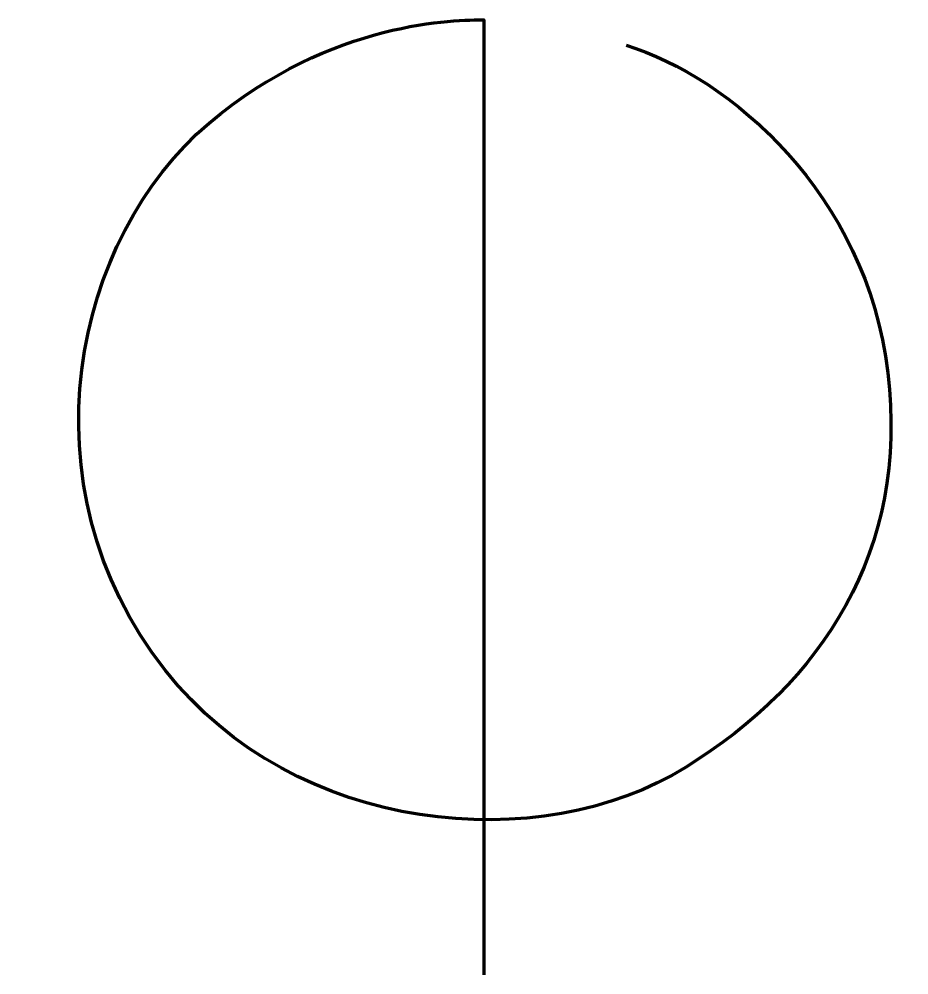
# Model space of a CAD drawing. Extents: x 15.1 to 27.2, y -21.7 to -8.7.
import ezdxf

# ---------------------------------------------------------------- set-up
doc = ezdxf.new("R2010")
doc.units = 0
doc.header["$MEASUREMENT"] = 0
doc.layers.add('alohomora_path', color=7, linetype='Continuous', lineweight=0)

msp = doc.modelspace()

# ---------------------------------------------------------------- linework, layer by layer
at = {"layer": 'alohomora_path', "color": 7, "lineweight": 140}
msp.add_open_spline([(23.327, -9.103), (24.737, -9.533), (26.596, -11.13), (26.882, -13.553), (27.168, -15.976), (25.994, -17.762), (24.135, -18.916), (22.166, -20.138), (18.836, -19.841), (17.069, -17.597), (15.083, -15.076), (15.834, -11.705), (17.662, -10.163), (19.339, -8.749), (21.048, -8.762), (21.396, -8.757), (21.396, -8.757), (21.396, -21.735), (21.396, -21.735)], degree=3, knots=[0, 0, 0, 0, 1, 1, 1, 2, 2, 2, 3, 3, 3, 4, 4, 4, 5, 5, 5, 6, 6, 6, 6], dxfattribs=at)

doc.saveas('drawing.dxf')
